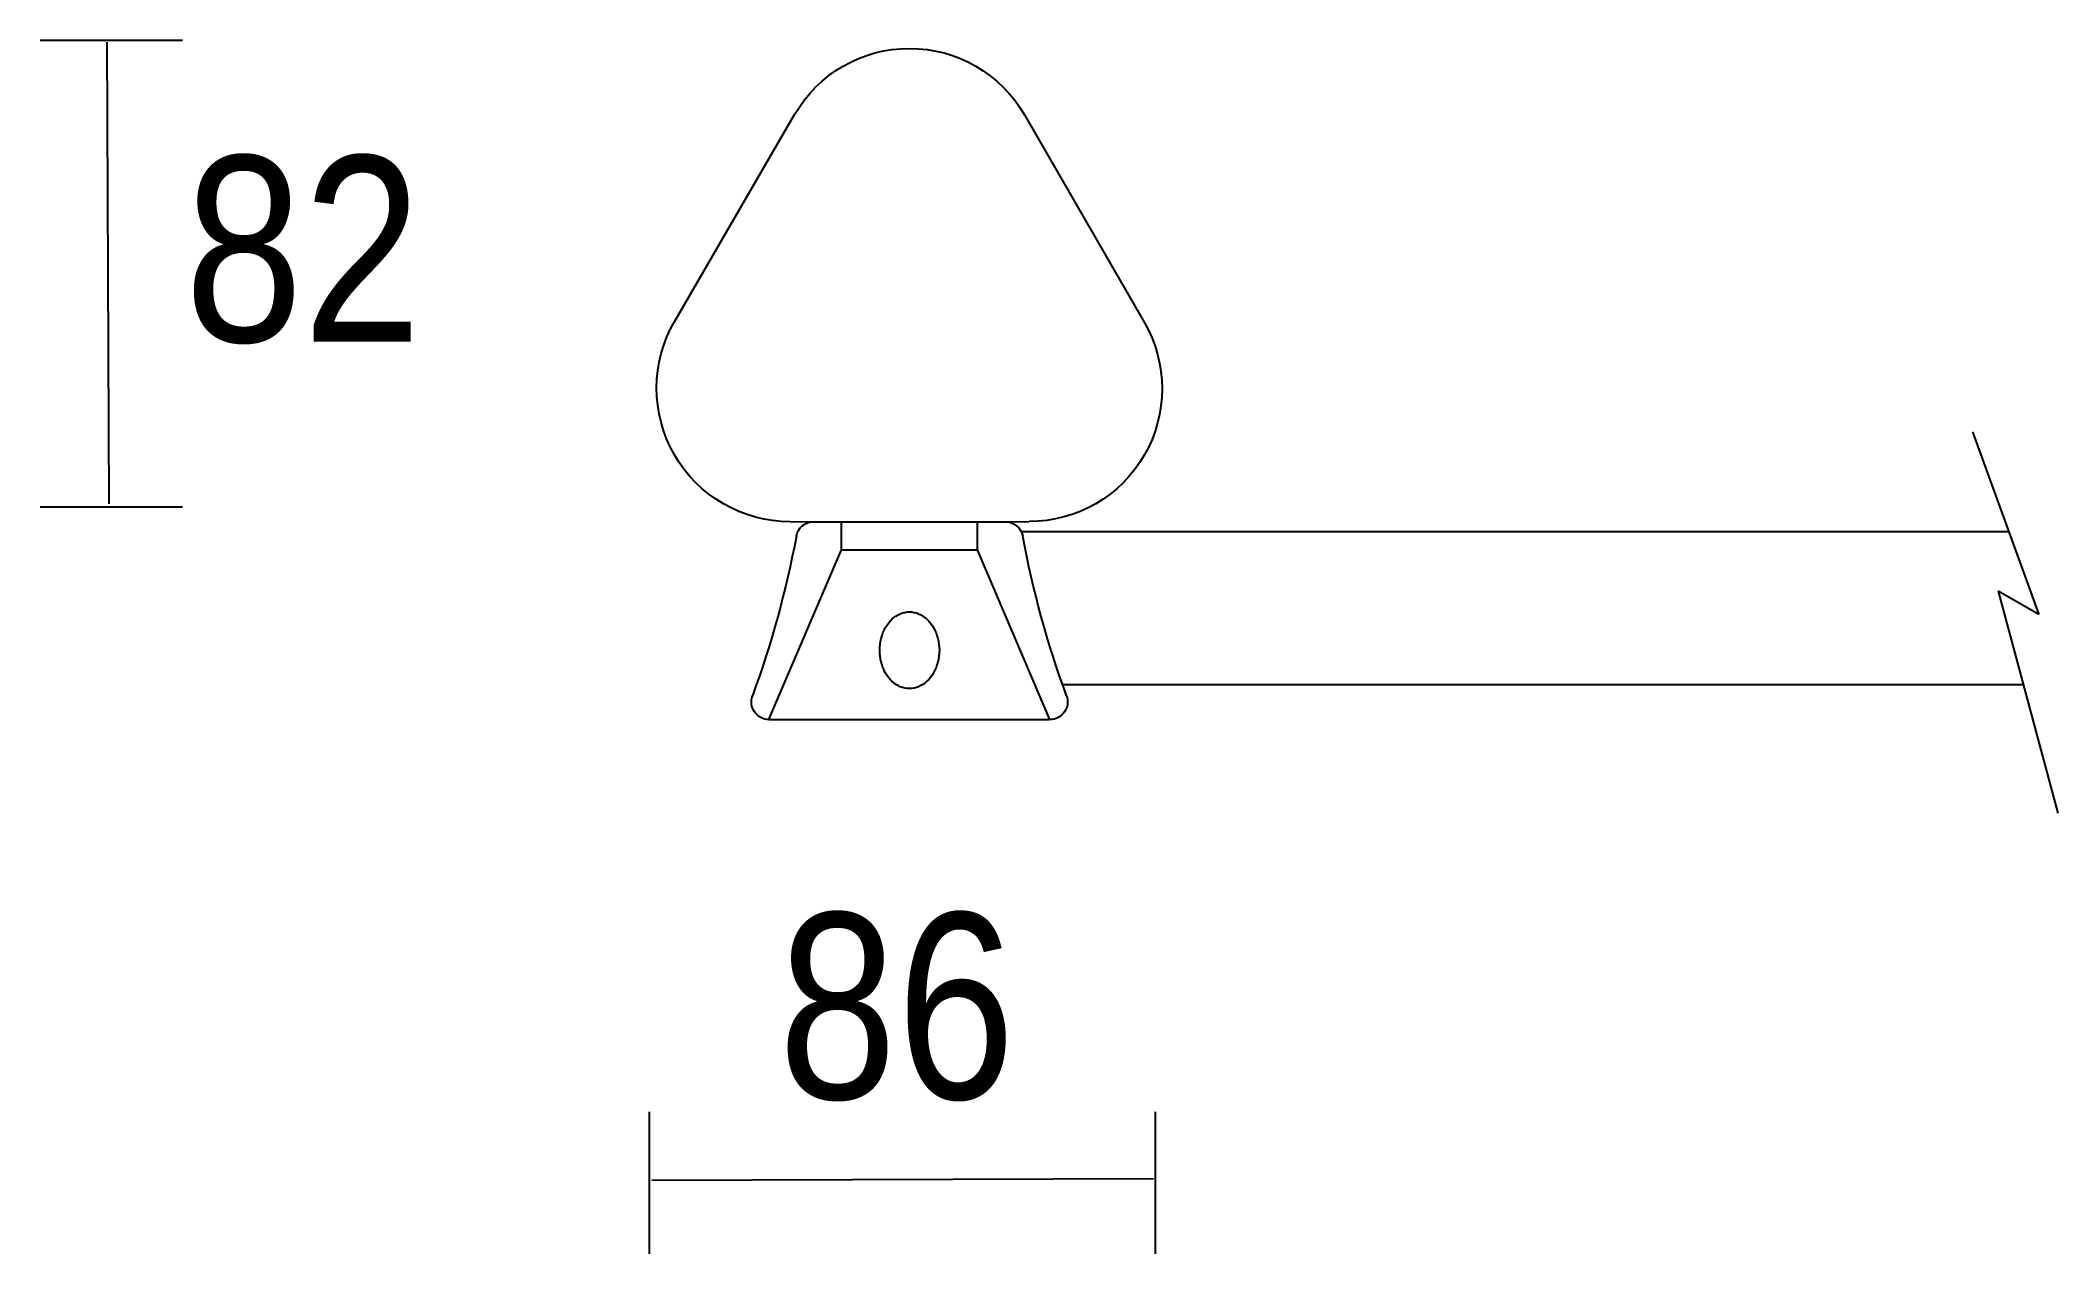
# Model space of a CAD drawing. Extents: x 20 to 160, y 87 to 171.
import ezdxf

# ---------------------------------------------------------------- set-up
doc = ezdxf.new("R2010")
doc.units = 0
doc.layers.add('LIVELLO_1', color=160, linetype='Continuous')
doc.styles.add('STD', font='txt')

# ---------------------------------------------------------------- blocks, each defined once
blk = doc.blocks.new('AI9-BLK1')
at = {"layer": 'LIVELLO_1', "color": 7}
for p, q in [((-70.19, 43.26), (-60.33, 43.26)), ((-65.42, 11.1), (-65.55, 43.14)), ((-26.18, 23.79), (-17.86, 38.11)), ((-1.91, 38.09), (6.39, 23.7)), ((63.84, 16.11), (68.46, 3.43)), ((-70.19, 10.9), (-60.33, 10.9)), ((-18.17, 9.87), (-1.58, 9.88)), ((-16.54, 9.87), (-3.25, 9.87)), ((-14.61, 7.92), (-14.61, 9.87)), ((-5.18, 7.92), (-5.18, 9.87)), ((66.36, 9.18), (-2.1, 9.18)), ((-0.15, -3.85), (-5.18, 7.92)), ((68.46, 3.43), (65.63, 5.06)), ((65.63, 5.06), (69.76, -10.35)), ((67.38, -1.45), (0.73, -1.45)), ((-19.64, -3.85), (-0.2, -3.85)), ((-27.96, -31.05), (-27.96, -40.9)), ((7.16, -31.05), (7.16, -40.9)), ((-27.76, -35.81), (7.04, -35.69))]:
    blk.add_line(p, q, dxfattribs=at)
for points in [[(-19.64, -3.85), (-14.61, 7.92), (-5.18, 7.92)], [(-9.89, 3.62), (-9.73, 3.61), (-9.57, 3.58), (-9.41, 3.54), (-9.26, 3.48), (-9.11, 3.42), (-8.96, 3.33), (-8.81, 3.23), (-8.68, 3.11), (-8.55, 2.98), (-8.43, 2.84), (-8.32, 2.68), (-8.22, 2.52), (-8.13, 2.34), (-8.05, 2.16), (-7.99, 1.98), (-7.93, 1.78), (-7.88, 1.58), (-7.85, 1.37), (-7.83, 1.16), (-7.82, 0.95), (-7.83, 0.75), (-7.85, 0.54), (-7.88, 0.33), (-7.93, 0.14), (-7.99, -0.06), (-8.05, -0.25), (-8.13, -0.43), (-8.22, -0.61), (-8.32, -0.77), (-8.43, -0.93), (-8.55, -1.07), (-8.68, -1.2), (-8.81, -1.31), (-8.96, -1.41), (-9.11, -1.5), (-9.26, -1.58), (-9.41, -1.63), (-9.57, -1.68), (-9.73, -1.7), (-9.89, -1.7), (-10.05, -1.7), (-10.22, -1.68), (-10.38, -1.63), (-10.53, -1.58), (-10.68, -1.5), (-10.83, -1.41), (-10.97, -1.31), (-11.11, -1.2), (-11.23, -1.07), (-11.36, -0.93), (-11.47, -0.77), (-11.57, -0.61), (-11.66, -0.43), (-11.74, -0.25), (-11.8, -0.06), (-11.86, 0.14), (-11.9, 0.33), (-11.93, 0.54), (-11.96, 0.75), (-11.96, 0.95), (-11.96, 1.16), (-11.93, 1.37), (-11.9, 1.58), (-11.86, 1.78), (-11.8, 1.98), (-11.74, 2.16), (-11.66, 2.34), (-11.57, 2.52), (-11.47, 2.68), (-11.36, 2.84), (-11.23, 2.98), (-11.11, 3.11), (-10.97, 3.23), (-10.83, 3.33), (-10.68, 3.42), (-10.53, 3.48), (-10.38, 3.54), (-10.22, 3.58), (-10.05, 3.61), (-9.89, 3.62)]]:
    blk.add_lwpolyline(points, dxfattribs=at)
for points in [[(-17.86, 38.11), (-16.21, 40.96), (-13.18, 42.7), (-9.89, 42.7), (-6.6, 42.7), (-3.55, 40.94), (-1.91, 38.09)], [(-18.17, 9.87), (-21.48, 9.87), (-24.54, 11.64), (-26.2, 14.51), (-27.85, 17.38), (-27.85, 20.92), (-26.18, 23.79)], [(6.39, 23.7), (8.04, 20.85), (8.04, 17.34), (6.39, 14.48), (4.76, 11.64), (1.71, 9.88), (-1.59, 9.88)], [(-19.64, -3.85), (-20.04, -3.85), (-20.41, -3.65), (-20.65, -3.32), (-20.87, -3), (-20.93, -2.57), (-20.79, -2.2)], [(1.01, -2.2), (1.14, -2.57), (1.08, -3), (0.85, -3.32), (0.62, -3.65), (0.25, -3.85), (-0.15, -3.85)]]:
    blk.add_open_spline(points, degree=3, knots=[0, 0, 0, 0, 1, 1, 1, 2, 2, 2, 2], dxfattribs=at)
for points in [[(-17.74, 8.87), (-17.64, 9.45), (-17.14, 9.87), (-16.54, 9.87)], [(-3.25, 9.87), (-2.65, 9.87), (-2.15, 9.45), (-2.04, 8.87)], [(-17.74, 8.87), (-18.46, 5.08), (-19.46, 1.43), (-20.79, -2.2)], [(1.01, -2.2), (-0.33, 1.43), (-1.33, 5.08), (-2.04, 8.87)]]:
    blk.add_open_spline(points, degree=3, dxfattribs=at)
at = {"layer": 'LIVELLO_1', "color": 7, "char_height": 12.8897, "attachment_point": 1, "style": 'STD'}
for s, insert in [('\\fArial Narrow|b0|i0;\\H12.8897;\\C7;82', (-60.18, 35.24)), ('\\fArial Narrow|b0|i0;\\H12.8897;\\C7;86', (-18.99, -17.27))]:
    blk.add_mtext(s, dxfattribs=dict(at, insert=insert))

msp = doc.modelspace()

# ---------------------------------------------------------------- block references
at = {"layer": 'LIVELLO_1', "color": 7}
msp.add_blockref('AI9-BLK1', (90.462954, 128.080726), dxfattribs=at)

doc.saveas('drawing.dxf')
